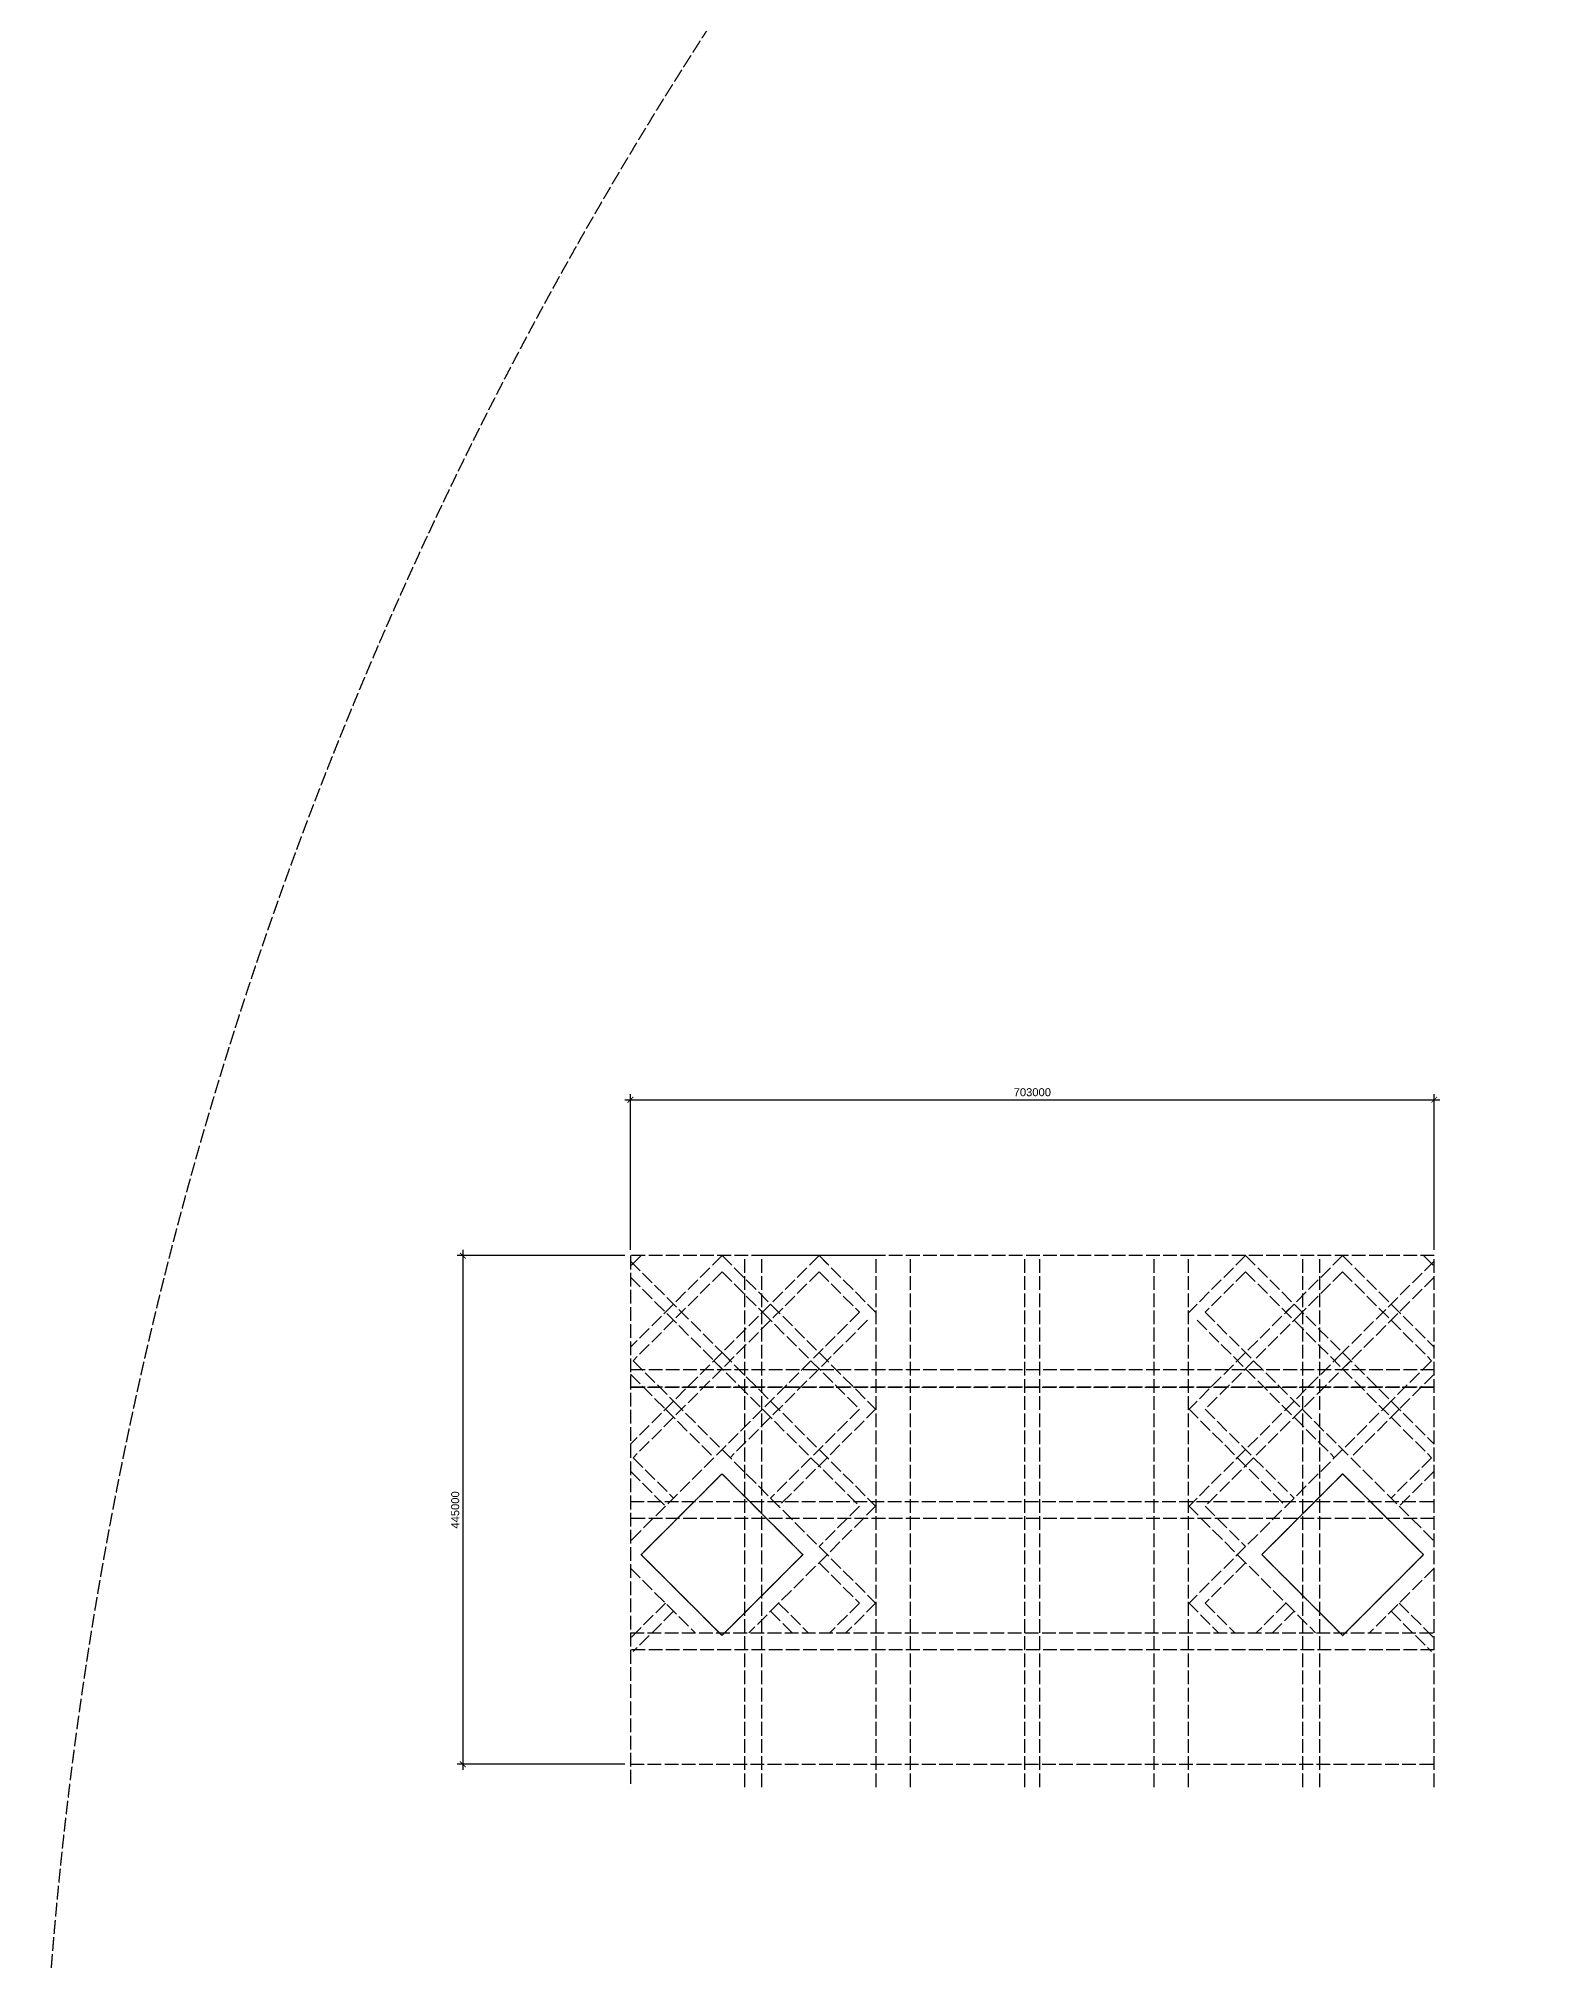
# Model space of a CAD drawing. Header units: millimetres. Extents: x -14568604 to 2614826, y -15966657 to 4339860.
# Drawn here: x -4704942 to -3399128, y 446452 to 2128065 of the extents above; entities that cross this region are included whole.
import ezdxf

# ---------------------------------------------------------------- set-up
doc = ezdxf.new("R2010")
doc.units = ezdxf.units.MM
doc.linetypes.add('ACAD_ISO02W100', pattern=[15, 12, -3])
doc.layers.add('kóty', color=150, linetype='Continuous')
doc.layers.add('základní mřížka', color=50, linetype='ACAD_ISO02W100')
doc.styles.get("Standard").update_dxf_attribs({"font": 'arial.ttf'})
doc.dimstyles.new('k', dxfattribs={"dimtxt": 7000, "dimasz": 5000, "dimexe": 5000, "dimexo": 5000, "dimgap": 3000, "dimtad": 1, "dimtxsty": 'Standard', "dimblk": 'ARCHTICK', "dimcen": 2.5, "dimdle": 5000, "dimadec": 0, "dimazin": 0, "dimtfac": 1, "dimtmove": 0, "dimatfit": 3, "dimldrblk": 'ARCHTICK', "dimfxl": 1, "dimarcsym": 0})

# ---------------------------------------------------------------- blocks, each defined once
blk = doc.blocks.new('_ArchTick')
at = {"color": 0, "linetype": 'ByBlock', "const_width": 0.15}
blk.add_lwpolyline([(-0.5, -0.5), (0.5, 0.5)], dxfattribs=at)
blk = doc.blocks.new('*D31')
at = {"layer": 'Defpoints', "color": 0, "ltscale": 1000, "transparency": 16777216}
for p in [(-3484239, 1199523), (-4187239, 1063182), (-3484239, 1063182)]:
    blk.add_point(p, dxfattribs=at)
at = {"layer": 'kóty', "color": 0, "lineweight": -2, "ltscale": 1000, "transparency": 16777216}
for p, q in [((-4192239, 1199523), (-3479239, 1199523)), ((-4187239, 1068182), (-4187239, 1204523)), ((-3484239, 1068182), (-3484239, 1204523))]:
    blk.add_line(p, q, dxfattribs=at)
at = {"layer": 'kóty', "color": 0, "lineweight": -2, "ltscale": 1000, "transparency": 16777216, "xscale": 5000, "yscale": 5000, "zscale": 5000, "rotation": 180}
blk.add_blockref('_ArchTick', (-4187239, 1199523), dxfattribs=at)
at = {"layer": 'kóty', "color": 0, "lineweight": -2, "ltscale": 1000, "transparency": 16777216, "xscale": 5000, "yscale": 5000, "zscale": 5000}
blk.add_blockref('_ArchTick', (-3484239, 1199523), dxfattribs=at)
at = {"layer": 'kóty', "color": 0, "ltscale": 1000, "transparency": 16777216, "insert": (-3835739, 1206099), "char_height": 7000, "attachment_point": 5}
blk.add_mtext('703000', dxfattribs=at)
blk = doc.blocks.new('*D32')
at = {"layer": 'Defpoints', "color": 0, "ltscale": 1000, "transparency": 16777216}
for p in [(-4187239, 1063182), (-4333856, 618182), (-4187239, 618182)]:
    blk.add_point(p, dxfattribs=at)
at = {"layer": 'kóty', "color": 0, "lineweight": -2, "ltscale": 1000, "transparency": 16777216}
for p, q in [((-4192239, 1063182), (-4338856, 1063182)), ((-4333856, 1068182), (-4333856, 613182)), ((-4192239, 618182), (-4338856, 618182))]:
    blk.add_line(p, q, dxfattribs=at)
at = {"layer": 'kóty', "color": 0, "lineweight": -2, "ltscale": 1000, "transparency": 16777216, "xscale": 5000, "yscale": 5000, "zscale": 5000}
for p, rotation in [((-4333856, 1063182), 90), ((-4333856, 618182), 270)]:
    blk.add_blockref('_ArchTick', p, dxfattribs=dict(at, rotation=rotation))
at = {"layer": 'kóty', "color": 0, "ltscale": 1000, "transparency": 16777216, "insert": (-4340430, 840682), "char_height": 7000, "attachment_point": 5, "rotation": 90}
blk.add_mtext('445000', dxfattribs=at)

msp = doc.modelspace()

# ---------------------------------------------------------------- linework, layer by layer
at = {"layer": 'základní mřížka', "ltscale": 1000}
for points in [[(-3484239.479, 1063182.134), (-4187239.479, 1063182.134)], [(-4187239.479, 1063182.134), (-4187239.479, 598182.134)], [(-4022239.479, 1063182.134), (-4187239.479, 898182.134)], [(-4177802.971, 1063182.134), (-4187239.479, 1053745.626)], [(-4107092.293, 1063182.134), (-4187239.479, 983034.948)], [(-4022239.479, 1063182.134), (-4187239.479, 898182.134)], [(-4107092.293, 1063182.134), (-4057594.818, 1013684.659)], [(-4087239.479, 598182.134), (-4087239.479, 1063182.134)], [(-4072239.479, 598182.134), (-4072239.479, 1063182.134)], [(-4022239.479, 1063182.134), (-4029310.547, 1056111.066)], [(-4022239.479, 1063182.134), (-3972239.479, 1013182.134)], [(-4022239.479, 1063182.134), (-4015168.412, 1056111.066)], [(-4022239.479, 1063182.134), (-3972239.479, 1013182.134)], [(-3972239.479, 598182.134), (-3972239.479, 1063182.134)], [(-3942239.479, 598182.134), (-3942239.479, 1063182.134)], [(-3842239.479, 598182.134), (-3842239.479, 1063182.134)], [(-3829239.479, 598182.134), (-3829239.479, 1063182.134)], [(-3729239.479, 598182.134), (-3729239.479, 1063182.134)], [(-3699239.479, 598182.134), (-3699239.479, 1063182.134)], [(-3649239.479, 1063182.134), (-3699239.479, 1013182.134)], [(-3649239.479, 1063182.134), (-3699239.479, 1013182.134)], [(-3649239.479, 1063182.134), (-3484239.479, 898182.134)], [(-3649239.479, 1063182.134), (-3484239.479, 898182.134)], [(-3564386.666, 1063182.134), (-3613884.14, 1013684.659)], [(-3599239.479, 598182.134), (-3599239.479, 1063182.134)], [(-3584239.479, 598182.134), (-3584239.479, 1063182.134)], [(-3564386.666, 1063182.134), (-3484239.479, 983034.948)], [(-3493675.988, 1063182.134), (-3484239.479, 1053745.626)], [(-3484239.479, 598182.134), (-3484239.479, 1063182.134)], [(-3484239.479, 598182.134), (-3484239.479, 1063182.134)], [(-4187239.479, 1058476.506), (-4100021.225, 971258.252)], [(-4187239.479, 1044334.371), (-4107092.293, 964187.184)], [(-4107092.293, 1049039.998), (-4184874.039, 971258.252)], [(-4022239.479, 1049039.998), (-4184874.039, 886405.439)], [(-4107092.293, 1049039.998), (-4064665.886, 1006613.591)], [(-4022239.479, 1049039.998), (-3986884.14, 1013684.659)], [(-3649239.479, 1049039.998), (-3684594.818, 1013684.659)], [(-3649239.479, 1049039.998), (-3486604.92, 886405.439)], [(-3564386.666, 1049039.998), (-3606813.073, 1006613.591)], [(-3484239.479, 1058476.506), (-3571457.733, 971258.252)], [(-3564386.666, 1049039.998), (-3486604.92, 971258.252)], [(-3484239.479, 1044334.371), (-3564386.666, 964187.184)], [(-3986884.14, 1013684.659), (-4187239.479, 813329.32)], [(-4071736.954, 1013684.659), (-3986884.14, 928831.845)], [(-4064665.886, 1020755.727), (-3972239.479, 928329.32)], [(-3606813.073, 1020755.727), (-3699239.479, 928329.32)], [(-3684594.818, 1013684.659), (-3484239.479, 813329.32)], [(-3599742.005, 1013684.659), (-3684594.818, 928831.845)], [(-3979813.073, 1006613.591), (-4100021.225, 886405.439)], [(-3691665.886, 1006613.591), (-3571457.733, 886405.439)], [(-4107092.293, 978329.32), (-3972239.479, 843476.506)], [(-3564386.666, 978329.32), (-3699239.479, 843476.506)], [(-3484239.479, 963182.134), (-4187239.479, 963182.134)], [(-4187239.479, 959481.557), (-4149518.7, 921760.778)], [(-4184874.039, 971258.252), (-4142447.632, 928831.845)], [(-4114163.361, 971258.252), (-3986884.14, 843979.032)], [(-3557315.598, 971258.252), (-3684594.818, 843979.032)], [(-3486604.92, 971258.252), (-3529031.327, 928831.845)], [(-3484239.479, 959481.557), (-3521960.259, 921760.778)], [(-4187239.479, 948182.134), (-3484239.479, 948182.134), (-4187239.479, 948182.134)], [(-4156589.768, 928831.845), (-4114163.361, 886405.439)], [(-4149518.7, 935902.913), (-3972239.479, 758623.693)], [(-3986884.14, 928831.845), (-4064665.886, 851050.099)], [(-3972239.479, 929334.371), (-4057594.818, 843979.032)], [(-3521960.259, 935902.913), (-3699239.479, 758623.693)], [(-3699239.479, 929334.371), (-3613884.14, 843979.032)], [(-3684594.818, 928831.845), (-3606813.073, 851050.099)], [(-3514889.191, 928831.845), (-3557315.598, 886405.439)], [(-4187239.479, 874628.743), (-4156589.768, 843979.032)], [(-4184874.039, 886405.439), (-4149518.7, 851050.099)], [(-3486604.92, 886405.439), (-3521960.259, 851050.099)], [(-3484239.479, 874628.743), (-3514889.191, 843979.032)], [(-4187239.479, 848182.134), (-3484239.479, 848182.134)], [(-3972239.479, 844481.557), (-4083538.903, 733182.134)], [(-3986884.14, 843979.032), (-4022239.479, 808623.693)], [(-3699239.479, 844481.557), (-3587940.056, 733182.134)], [(-3684594.818, 843979.032), (-3649239.479, 808623.693)], [(-3484239.479, 833182.134), (-4187239.479, 833182.134)], [(-4022239.479, 794481.557), (-3986884.14, 759126.218)], [(-3649239.479, 794481.557), (-3684594.818, 759126.218)], [(-4187239.479, 789775.929), (-4130645.684, 733182.134)], [(-4187239.479, 789775.929), (-4130645.684, 733182.134)], [(-3484239.479, 789775.929), (-3540833.275, 733182.134)], [(-3484239.479, 789775.929), (-3540833.275, 733182.134)], [(-4156589.768, 759126.218), (-4187239.479, 728476.506)], [(-4057594.818, 759126.218), (-4031650.734, 733182.134)], [(-3986884.14, 759126.218), (-4012828.224, 733182.134)], [(-3972239.479, 759628.743), (-3998686.089, 733182.134)], [(-3699239.479, 759628.743), (-3672792.87, 733182.134)], [(-3684594.818, 759126.218), (-3658650.734, 733182.134)], [(-3613884.14, 759126.218), (-3639828.224, 733182.134)], [(-3514889.191, 759126.218), (-3484239.479, 728476.506)], [(-4149518.7, 752055.15), (-4184874.039, 716699.811)], [(-4064665.886, 752055.15), (-4045792.87, 733182.134)], [(-3606813.073, 752055.15), (-3625686.089, 733182.134)], [(-3521960.259, 752055.15), (-3486604.92, 716699.811)], [(-4187239.479, 733182.134), (-3484239.479, 733182.134)], [(-3484239.479, 718182.134), (-4187239.479, 718182.134)], [(-4187239.479, 618182.134), (-3484239.479, 618182.134)]]:
    msp.add_lwpolyline(points, dxfattribs=at)
at = {"layer": 'základní mřížka'}
for points in [[(-3972239.479, 1063182.134), (-4072239.479, 1063182.134)], [(-4177802.971, 801552.625), (-4107092.293, 872263.303), (-4036381.615, 801552.625), (-4107092.293, 730841.947)], [(-3493675.988, 801552.625), (-3564386.666, 872263.303), (-3635097.344, 801552.625), (-3564386.666, 730841.947)], [(-4107092.293, 730841.947), (-4177802.971, 801552.625)], [(-3564386.666, 730841.947), (-3493675.988, 801552.625)]]:
    msp.add_lwpolyline(points, dxfattribs=at)
at = {"layer": 'základní mřížka', "ltscale": 1000}
msp.add_circle((-1045057.711, 149793.115), 3659884.026, dxfattribs=at)

# ---------------------------------------------------------------- dimensions: what is measured, and where the dimension line sits
at = {"layer": 'kóty', "ltscale": 1000}
dim = msp.add_linear_dim(base=(-3484239.479, 1199522.693), p1=(-4187239.479, 1063182.134), p2=(-3484239.479, 1063182.134), dimstyle='k', dxfattribs=at)
dim.commit()
dim.dimension.update_dxf_attribs({"geometry": '*D31', "text_midpoint": (-3835739.479, 1206099.091)})
dim = msp.add_linear_dim(base=(-4333856.254, 618182.134), p1=(-4187239.479, 1063182.134), p2=(-4187239.479, 618182.134), angle=90, dimstyle='k', dxfattribs=at)
dim.commit()
dim.dimension.update_dxf_attribs({"geometry": '*D32', "text_midpoint": (-4340430.264, 840682.134)})

doc.saveas('drawing.dxf')
